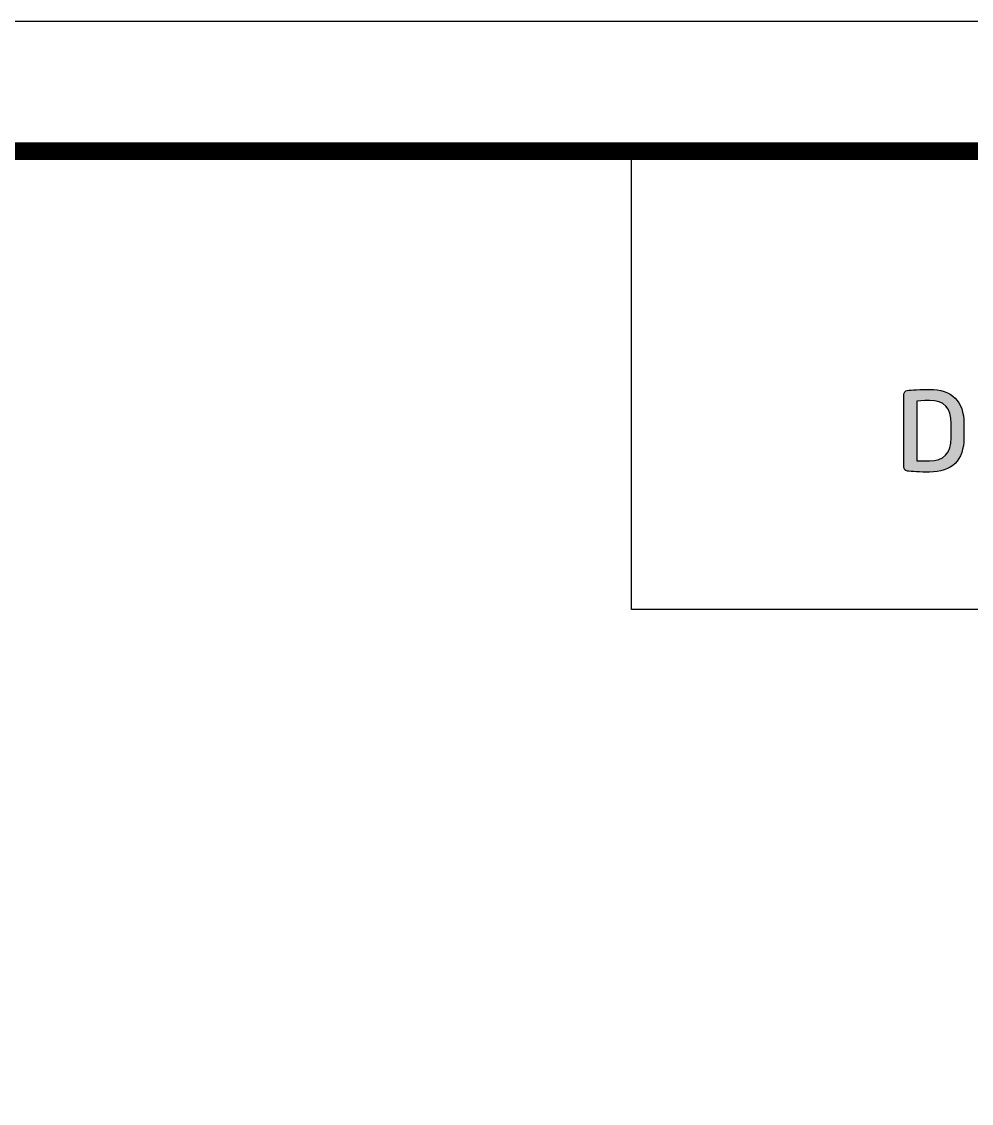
# Model space of a CAD drawing. Extents: x 16296677672 to 16296678106, y -37409616503 to -37409616185.
# Drawn here: x 16296677994.4 to 16296678048.5, y -37409616246.4 to -37409616184.7 of the extents above; entities that cross this region are included whole.
import ezdxf

# ---------------------------------------------------------------- set-up
doc = ezdxf.new("R2010")
doc.units = 0
doc.header["$LTSCALE"] = 10
doc.header["$MEASUREMENT"] = 0
doc.layers.get('0').update_dxf_attribs({"linetype": 'CONTINUOUS'})
doc.layers.add('레이어 1', color=7, linetype='CONTINUOUS')

msp = doc.modelspace()

# ---------------------------------------------------------------- hatches: boundary and pattern name
at = {"layer": '레이어 1'}
h = msp.add_hatch(color=5, dxfattribs=at)
h.dxf.hatch_style = 2
edge = h.paths.add_edge_path()
edge.add_spline(control_points=[(16296678047.34643, -37409616208.44577), (16296678047.34643, -37409616209.330811), (16296678046.94264, -37409616209.761398), (16296678046.11154, -37409616209.761398), (16296678046.11154, -37409616209.761398), (16296678045.54294, -37409616209.75087), (16296678045.394751, -37409616209.748291), (16296678045.394751, -37409616209.748291), (16296678045.394751, -37409616206.354858), (16296678045.394751, -37409616206.354858), (16296678045.68926, -37409616206.325607), (16296678046.1078, -37409616206.320702), (16296678046.11195, -37409616206.320702), (16296678046.96557, -37409616206.320702), (16296678047.34643, -37409616206.726227), (16296678047.34643, -37409616207.635147), (16296678047.34643, -37409616207.635147), (16296678047.34643, -37409616208.44577), (16296678047.34643, -37409616208.44577)], knot_values=[0, 0, 0, 0, 1, 1, 1, 2, 2, 2, 3, 3, 3, 4, 4, 4, 5, 5, 5, 6, 6, 6, 6], degree=3, periodic=0)
edge = h.paths.add_edge_path()
edge.add_spline(control_points=[(16296678046.11154, -37409616205.683243), (16296678045.650181, -37409616205.683243), (16296678045.051689, -37409616205.711563), (16296678044.855419, -37409616205.743141), (16296678044.732679, -37409616205.763741), (16296678044.65399, -37409616205.855476), (16296678044.65399, -37409616205.9767), (16296678044.65399, -37409616205.9767), (16296678044.65399, -37409616210.104919), (16296678044.65399, -37409616210.104919), (16296678044.65399, -37409616210.231987), (16296678044.733431, -37409616210.321404), (16296678044.861389, -37409616210.339172), (16296678045.04701, -37409616210.370064), (16296678045.64357, -37409616210.398148), (16296678046.11154, -37409616210.398148), (16296678047.39978, -37409616210.398148), (16296678048.08041, -37409616209.722794), (16296678048.08041, -37409616208.44577), (16296678048.08041, -37409616208.44577), (16296678048.08041, -37409616207.635147), (16296678048.08041, -37409616207.635147), (16296678048.08041, -37409616206.358147), (16296678047.39978, -37409616205.683243), (16296678046.11154, -37409616205.683243)], knot_values=[0, 0, 0, 0, 1, 1, 1, 2, 2, 2, 3, 3, 3, 4, 4, 4, 5, 5, 5, 6, 6, 6, 7, 7, 7, 8, 8, 8, 8], degree=3, periodic=0)

# ---------------------------------------------------------------- linework, layer by layer
at = {"color": 5, "ltscale": 0.5}
msp.add_line((16296678029.137751, -37409616218.230888), (16296678029.137751, -37409616192.106056), dxfattribs=at)
at = {"color": 5, "ltscale": 40}
msp.add_line((16296678098.499821, -37409616218.230888), (16296678029.137751, -37409616218.230888), dxfattribs=at)
at = {"ltscale": 0.5}
msp.add_lwpolyline([(16296677671.520941, -37409616502.722603), (16296678105.520941, -37409616502.722603), (16296678105.520941, -37409616184.722603), (16296677671.520941, -37409616184.722603)], close=True, dxfattribs=at)
at = {"color": 5, "linetype": 'ByBlock', "lineweight": 200, "const_width": 1}
msp.add_lwpolyline([(16296677678.499741, -37409616489.106117), (16296678098.499741, -37409616489.106117), (16296678098.499741, -37409616192.106117), (16296677678.499741, -37409616192.106117)], close=True, dxfattribs=at)
at = {"layer": '레이어 1', "color": 5}
for points, knots in [([(16296678046.11154, -37409616205.68325), (16296678045.650181, -37409616205.68325), (16296678045.051689, -37409616205.711571), (16296678044.855419, -37409616205.743156), (16296678044.732679, -37409616205.763763), (16296678044.65399, -37409616205.855492), (16296678044.65399, -37409616205.976723), (16296678044.65399, -37409616205.976723), (16296678044.65399, -37409616210.104927), (16296678044.65399, -37409616210.104927), (16296678044.65399, -37409616210.23201), (16296678044.733431, -37409616210.321411), (16296678044.861389, -37409616210.339188), (16296678045.04701, -37409616210.370071), (16296678045.64357, -37409616210.398163), (16296678046.11154, -37409616210.398163), (16296678047.39978, -37409616210.398163), (16296678048.08041, -37409616209.722801), (16296678048.08041, -37409616208.445793), (16296678048.08041, -37409616208.445793), (16296678048.08041, -37409616207.63517), (16296678048.08041, -37409616207.63517), (16296678048.08041, -37409616206.358162), (16296678047.39978, -37409616205.68325), (16296678046.11154, -37409616205.68325)], [0, 0, 0, 0, 1, 1, 1, 2, 2, 2, 3, 3, 3, 4, 4, 4, 5, 5, 5, 6, 6, 6, 7, 7, 7, 8, 8, 8, 8]), ([(16296678047.34643, -37409616208.445793), (16296678047.34643, -37409616209.330833), (16296678046.94264, -37409616209.761414), (16296678046.11154, -37409616209.761414), (16296678046.11154, -37409616209.761414), (16296678045.54294, -37409616209.750893), (16296678045.394751, -37409616209.748306), (16296678045.394751, -37409616209.748306), (16296678045.394751, -37409616206.354874), (16296678045.394751, -37409616206.354874), (16296678045.68926, -37409616206.32563), (16296678046.1078, -37409616206.320709), (16296678046.11195, -37409616206.320709), (16296678046.96557, -37409616206.320709), (16296678047.34643, -37409616206.72625), (16296678047.34643, -37409616207.63517), (16296678047.34643, -37409616207.63517), (16296678047.34643, -37409616208.445793), (16296678047.34643, -37409616208.445793)], [0, 0, 0, 0, 1, 1, 1, 2, 2, 2, 3, 3, 3, 4, 4, 4, 5, 5, 5, 6, 6, 6, 6])]:
    msp.add_open_spline(points, degree=3, knots=knots, dxfattribs=at)

doc.saveas('drawing.dxf')
